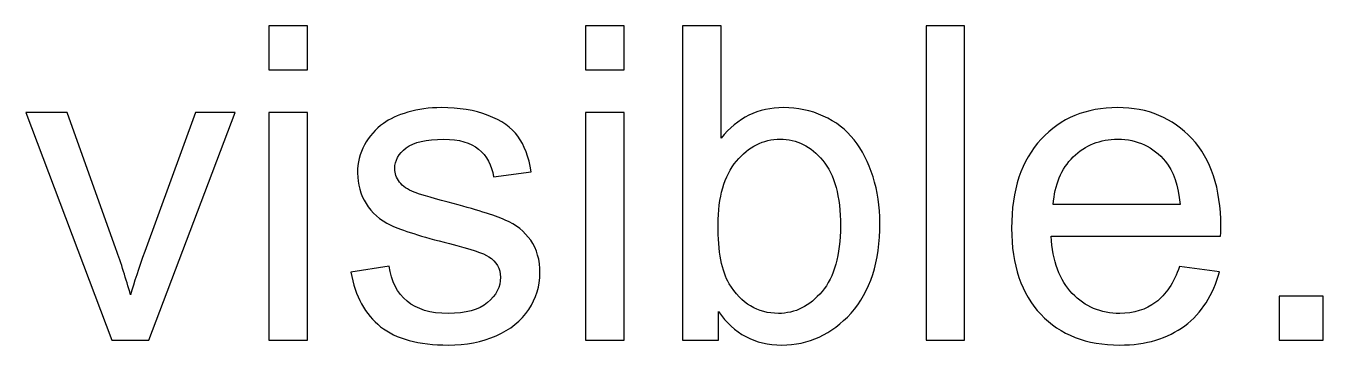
# Model space of a CAD drawing. Header units: centimetres. Extents: x -30.6 to 14.2, y -21.2 to 7.4.
# Drawn here: x -18.839 to -17.743, y 1.647 to 1.916 of the extents above; entities that cross this region are included whole.
import ezdxf

# ---------------------------------------------------------------- set-up
doc = ezdxf.new("R2010")
doc.units = ezdxf.units.CM
doc.header["$MEASUREMENT"] = 0
doc.layers.add('Layer 1', color=7, linetype='Continuous')

msp = doc.modelspace()

# ---------------------------------------------------------------- linework, layer by layer
at = {"layer": 'Layer 1'}
for points, knots in [([(-18.63331, 1.87903), (-18.63331, 1.87903), (-18.63331, 1.91607), (-18.63331, 1.91607), (-18.63331, 1.91607), (-18.63331, 1.91607), (-18.60072, 1.91607), (-18.60072, 1.91607), (-18.60072, 1.91607), (-18.60072, 1.91607), (-18.60072, 1.87903), (-18.60072, 1.87903), (-18.60072, 1.87903), (-18.60072, 1.87903), (-18.63331, 1.87903), (-18.63331, 1.87903)], [0, 0, 0, 0, 0.2, 0.2, 0.2, 0.2, 0.4, 0.4, 0.4, 0.4, 0.6, 0.6, 0.6, 0.6, 1, 1, 1, 1]), ([(-18.36581, 1.87903), (-18.36581, 1.87903), (-18.36581, 1.91607), (-18.36581, 1.91607), (-18.36581, 1.91607), (-18.36581, 1.91607), (-18.33322, 1.91607), (-18.33322, 1.91607), (-18.33322, 1.91607), (-18.33322, 1.91607), (-18.33322, 1.87903), (-18.33322, 1.87903), (-18.33322, 1.87903), (-18.33322, 1.87903), (-18.36581, 1.87903), (-18.36581, 1.87903)], [0, 0, 0, 0, 0.2, 0.2, 0.2, 0.2, 0.4, 0.4, 0.4, 0.4, 0.6, 0.6, 0.6, 0.6, 1, 1, 1, 1]), ([(-18.25352, 1.65085), (-18.25352, 1.65085), (-18.28389, 1.65085), (-18.28389, 1.65085), (-18.28389, 1.65085), (-18.28389, 1.65085), (-18.28389, 1.91607), (-18.28389, 1.91607), (-18.28389, 1.91607), (-18.28389, 1.91607), (-18.2513, 1.91607), (-18.2513, 1.91607), (-18.2513, 1.91607), (-18.2513, 1.91607), (-18.2513, 1.82143), (-18.2513, 1.82143), (-18.2513, 1.82143), (-18.23753, 1.83859), (-18.22, 1.84717), (-18.19863, 1.84717), (-18.19863, 1.84717), (-18.18684, 1.84717), (-18.17561, 1.84483), (-18.16505, 1.84007), (-18.16505, 1.84007), (-18.15449, 1.83532), (-18.14585, 1.82859), (-18.139, 1.82001), (-18.139, 1.82001), (-18.13221, 1.81137), (-18.12683, 1.80099), (-18.12301, 1.78883), (-18.12301, 1.78883), (-18.11912, 1.77673), (-18.1172, 1.7637), (-18.1172, 1.74988), (-18.1172, 1.74988), (-18.1172, 1.71703), (-18.12535, 1.6916), (-18.14159, 1.67369), (-18.14159, 1.67369), (-18.15789, 1.65573), (-18.1774, 1.64678), (-18.20018, 1.64678), (-18.20018, 1.64678), (-18.22284, 1.64678), (-18.24062, 1.65622), (-18.25352, 1.67505), (-18.25352, 1.67505), (-18.25352, 1.67505), (-18.25352, 1.65085), (-18.25352, 1.65085)], [0, 0, 0, 0, 0.0714286, 0.0714286, 0.0714286, 0.0714286, 0.1428571, 0.1428571, 0.1428571, 0.1428571, 0.2142857, 0.2142857, 0.2142857, 0.2142857, 0.2857143, 0.2857143, 0.2857143, 0.2857143, 0.3571429, 0.3571429, 0.3571429, 0.3571429, 0.4285714, 0.4285714, 0.4285714, 0.4285714, 0.5, 0.5, 0.5, 0.5, 0.5714286, 0.5714286, 0.5714286, 0.5714286, 0.6428571, 0.6428571, 0.6428571, 0.6428571, 0.7142857, 0.7142857, 0.7142857, 0.7142857, 0.7857143, 0.7857143, 0.7857143, 0.7857143, 0.8571429, 0.8571429, 0.8571429, 0.8571429, 1, 1, 1, 1]), ([(-18.07824, 1.65085), (-18.07824, 1.65085), (-18.07824, 1.91607), (-18.07824, 1.91607), (-18.07824, 1.91607), (-18.07824, 1.91607), (-18.04565, 1.91607), (-18.04565, 1.91607), (-18.04565, 1.91607), (-18.04565, 1.91607), (-18.04565, 1.65085), (-18.04565, 1.65085), (-18.04565, 1.65085), (-18.04565, 1.65085), (-18.07824, 1.65085), (-18.07824, 1.65085)], [0, 0, 0, 0, 0.2, 0.2, 0.2, 0.2, 0.4, 0.4, 0.4, 0.4, 0.6, 0.6, 0.6, 0.6, 1, 1, 1, 1]), ([(-18.76598, 1.65085), (-18.76598, 1.65085), (-18.83852, 1.8431), (-18.83852, 1.8431), (-18.83852, 1.8431), (-18.83852, 1.8431), (-18.80364, 1.8431), (-18.80364, 1.8431), (-18.80364, 1.8431), (-18.80364, 1.8431), (-18.76253, 1.72796), (-18.76253, 1.72796), (-18.76253, 1.72796), (-18.75808, 1.71555), (-18.75395, 1.70265), (-18.75018, 1.68925), (-18.75018, 1.68925), (-18.74728, 1.69938), (-18.74327, 1.71154), (-18.73802, 1.7258), (-18.73802, 1.7258), (-18.73802, 1.7258), (-18.6953, 1.8431), (-18.6953, 1.8431), (-18.6953, 1.8431), (-18.6953, 1.8431), (-18.66183, 1.8431), (-18.66183, 1.8431), (-18.66183, 1.8431), (-18.66183, 1.8431), (-18.73462, 1.65085), (-18.73462, 1.65085), (-18.73462, 1.65085), (-18.73462, 1.65085), (-18.76598, 1.65085), (-18.76598, 1.65085)], [0, 0, 0, 0, 0.1, 0.1, 0.1, 0.1, 0.2, 0.2, 0.2, 0.2, 0.3, 0.3, 0.3, 0.3, 0.4, 0.4, 0.4, 0.4, 0.5, 0.5, 0.5, 0.5, 0.6, 0.6, 0.6, 0.6, 0.7, 0.7, 0.7, 0.7, 0.8, 0.8, 0.8, 0.8, 1, 1, 1, 1]), ([(-18.63331, 1.65085), (-18.63331, 1.65085), (-18.63331, 1.8431), (-18.63331, 1.8431), (-18.63331, 1.8431), (-18.63331, 1.8431), (-18.60072, 1.8431), (-18.60072, 1.8431), (-18.60072, 1.8431), (-18.60072, 1.8431), (-18.60072, 1.65085), (-18.60072, 1.65085), (-18.60072, 1.65085), (-18.60072, 1.65085), (-18.63331, 1.65085), (-18.63331, 1.65085)], [0, 0, 0, 0, 0.2, 0.2, 0.2, 0.2, 0.4, 0.4, 0.4, 0.4, 0.6, 0.6, 0.6, 0.6, 1, 1, 1, 1]), ([(-18.56399, 1.70827), (-18.56399, 1.70827), (-18.53176, 1.71345), (-18.53176, 1.71345), (-18.53176, 1.71345), (-18.52997, 1.70055), (-18.52491, 1.69067), (-18.51663, 1.68376), (-18.51663, 1.68376), (-18.50836, 1.6769), (-18.49676, 1.67345), (-18.48194, 1.67345), (-18.48194, 1.67345), (-18.46694, 1.67345), (-18.45582, 1.67647), (-18.44854, 1.68258), (-18.44854, 1.68258), (-18.44132, 1.68863), (-18.43767, 1.69579), (-18.43767, 1.70401), (-18.43767, 1.70401), (-18.43767, 1.71135), (-18.44095, 1.71716), (-18.44743, 1.72135), (-18.44743, 1.72135), (-18.452, 1.72425), (-18.46311, 1.7279), (-18.48077, 1.7324), (-18.48077, 1.7324), (-18.5046, 1.73839), (-18.52108, 1.74358), (-18.53034, 1.74796), (-18.53034, 1.74796), (-18.53954, 1.75241), (-18.54652, 1.75846), (-18.55127, 1.76624), (-18.55127, 1.76624), (-18.55602, 1.77395), (-18.55843, 1.78253), (-18.55843, 1.79192), (-18.55843, 1.79192), (-18.55843, 1.8005), (-18.55646, 1.8084), (-18.55257, 1.81569), (-18.55257, 1.81569), (-18.54861, 1.82297), (-18.54331, 1.82902), (-18.53658, 1.83384), (-18.53658, 1.83384), (-18.53151, 1.83754), (-18.5246, 1.84069), (-18.51589, 1.84328), (-18.51589, 1.84328), (-18.50713, 1.84588), (-18.49781, 1.84717), (-18.4878, 1.84717), (-18.4878, 1.84717), (-18.47274, 1.84717), (-18.45953, 1.84501), (-18.44817, 1.84063), (-18.44817, 1.84063), (-18.43675, 1.83631), (-18.42835, 1.83038), (-18.42292, 1.82297), (-18.42292, 1.82297), (-18.41755, 1.8155), (-18.41378, 1.80556), (-18.41174, 1.79309), (-18.41174, 1.79309), (-18.41174, 1.79309), (-18.4436, 1.78865), (-18.4436, 1.78865), (-18.4436, 1.78865), (-18.44502, 1.79865), (-18.44922, 1.80649), (-18.45613, 1.81211), (-18.45613, 1.81211), (-18.46305, 1.81772), (-18.4728, 1.8205), (-18.48546, 1.8205), (-18.48546, 1.8205), (-18.50034, 1.8205), (-18.51102, 1.81803), (-18.51738, 1.81309), (-18.51738, 1.81309), (-18.52373, 1.80816), (-18.52694, 1.80235), (-18.52694, 1.79575), (-18.52694, 1.79575), (-18.52694, 1.79155), (-18.52565, 1.78772), (-18.52299, 1.78432), (-18.52299, 1.78432), (-18.52034, 1.78087), (-18.5162, 1.77797), (-18.51052, 1.77568), (-18.51052, 1.77568), (-18.50725, 1.77445), (-18.49774, 1.77167), (-18.48182, 1.76735), (-18.48182, 1.76735), (-18.45885, 1.76124), (-18.4428, 1.75617), (-18.43366, 1.75228), (-18.43366, 1.75228), (-18.42452, 1.74839), (-18.41736, 1.74265), (-18.41218, 1.73524), (-18.41218, 1.73524), (-18.40693, 1.72777), (-18.40434, 1.71851), (-18.40434, 1.7074), (-18.40434, 1.7074), (-18.40434, 1.6966), (-18.40748, 1.68641), (-18.41384, 1.67684), (-18.41384, 1.67684), (-18.4202, 1.66727), (-18.42934, 1.65986), (-18.44125, 1.65462), (-18.44125, 1.65462), (-18.45323, 1.64937), (-18.46675, 1.64678), (-18.48182, 1.64678), (-18.48182, 1.64678), (-18.50676, 1.64678), (-18.52583, 1.65196), (-18.53892, 1.66227), (-18.53892, 1.66227), (-18.55201, 1.67264), (-18.56034, 1.68795), (-18.56399, 1.70827)], [0, 0, 0, 0, 0.0294118, 0.0294118, 0.0294118, 0.0294118, 0.0588235, 0.0588235, 0.0588235, 0.0588235, 0.0882353, 0.0882353, 0.0882353, 0.0882353, 0.1176471, 0.1176471, 0.1176471, 0.1176471, 0.1470588, 0.1470588, 0.1470588, 0.1470588, 0.1764706, 0.1764706, 0.1764706, 0.1764706, 0.2058824, 0.2058824, 0.2058824, 0.2058824, 0.2352941, 0.2352941, 0.2352941, 0.2352941, 0.2647059, 0.2647059, 0.2647059, 0.2647059, 0.2941176, 0.2941176, 0.2941176, 0.2941176, 0.3235294, 0.3235294, 0.3235294, 0.3235294, 0.3529412, 0.3529412, 0.3529412, 0.3529412, 0.3823529, 0.3823529, 0.3823529, 0.3823529, 0.4117647, 0.4117647, 0.4117647, 0.4117647, 0.4411765, 0.4411765, 0.4411765, 0.4411765, 0.4705882, 0.4705882, 0.4705882, 0.4705882, 0.5, 0.5, 0.5, 0.5, 0.5294118, 0.5294118, 0.5294118, 0.5294118, 0.5588235, 0.5588235, 0.5588235, 0.5588235, 0.5882353, 0.5882353, 0.5882353, 0.5882353, 0.6176471, 0.6176471, 0.6176471, 0.6176471, 0.6470588, 0.6470588, 0.6470588, 0.6470588, 0.6764706, 0.6764706, 0.6764706, 0.6764706, 0.7058824, 0.7058824, 0.7058824, 0.7058824, 0.7352941, 0.7352941, 0.7352941, 0.7352941, 0.7647059, 0.7647059, 0.7647059, 0.7647059, 0.7941176, 0.7941176, 0.7941176, 0.7941176, 0.8235294, 0.8235294, 0.8235294, 0.8235294, 0.8529412, 0.8529412, 0.8529412, 0.8529412, 0.8823529, 0.8823529, 0.8823529, 0.8823529, 0.9117647, 0.9117647, 0.9117647, 0.9117647, 0.9411765, 0.9411765, 0.9411765, 0.9411765, 1, 1, 1, 1]), ([(-18.36581, 1.65085), (-18.36581, 1.65085), (-18.36581, 1.8431), (-18.36581, 1.8431), (-18.36581, 1.8431), (-18.36581, 1.8431), (-18.33322, 1.8431), (-18.33322, 1.8431), (-18.33322, 1.8431), (-18.33322, 1.8431), (-18.33322, 1.65085), (-18.33322, 1.65085), (-18.33322, 1.65085), (-18.33322, 1.65085), (-18.36581, 1.65085), (-18.36581, 1.65085)], [0, 0, 0, 0, 0.2, 0.2, 0.2, 0.2, 0.4, 0.4, 0.4, 0.4, 0.6, 0.6, 0.6, 0.6, 1, 1, 1, 1]), ([(-17.86408, 1.71308), (-17.86408, 1.71308), (-17.83038, 1.70864), (-17.83038, 1.70864), (-17.83038, 1.70864), (-17.83562, 1.68906), (-17.84544, 1.67382), (-17.85976, 1.66301), (-17.85976, 1.66301), (-17.87408, 1.65221), (-17.89236, 1.64678), (-17.91465, 1.64678), (-17.91465, 1.64678), (-17.94267, 1.64678), (-17.9649, 1.65542), (-17.98132, 1.6727), (-17.98132, 1.6727), (-17.99774, 1.68993), (-18.00595, 1.71419), (-18.00595, 1.74537), (-18.00595, 1.74537), (-18.00595, 1.7776), (-17.99768, 1.80266), (-17.98107, 1.82044), (-17.98107, 1.82044), (-17.96447, 1.83828), (-17.94292, 1.84717), (-17.91644, 1.84717), (-17.91644, 1.84717), (-17.89082, 1.84717), (-17.86989, 1.83847), (-17.85365, 1.821), (-17.85365, 1.821), (-17.83741, 1.80352), (-17.82926, 1.77895), (-17.82926, 1.74728), (-17.82926, 1.74728), (-17.82926, 1.74537), (-17.82933, 1.74247), (-17.82945, 1.73864), (-17.82945, 1.73864), (-17.82945, 1.73864), (-17.97262, 1.73864), (-17.97262, 1.73864), (-17.97262, 1.73864), (-17.97138, 1.71759), (-17.96546, 1.70141), (-17.95471, 1.69024), (-17.95471, 1.69024), (-17.94403, 1.67906), (-17.93064, 1.67345), (-17.91465, 1.67345), (-17.91465, 1.67345), (-17.90273, 1.67345), (-17.89254, 1.67659), (-17.88415, 1.68289), (-17.88415, 1.68289), (-17.87569, 1.68919), (-17.86902, 1.69925), (-17.86408, 1.71308)], [0, 0, 0, 0, 0.0625, 0.0625, 0.0625, 0.0625, 0.125, 0.125, 0.125, 0.125, 0.1875, 0.1875, 0.1875, 0.1875, 0.25, 0.25, 0.25, 0.25, 0.3125, 0.3125, 0.3125, 0.3125, 0.375, 0.375, 0.375, 0.375, 0.4375, 0.4375, 0.4375, 0.4375, 0.5, 0.5, 0.5, 0.5, 0.5625, 0.5625, 0.5625, 0.5625, 0.625, 0.625, 0.625, 0.625, 0.6875, 0.6875, 0.6875, 0.6875, 0.75, 0.75, 0.75, 0.75, 0.8125, 0.8125, 0.8125, 0.8125, 0.875, 0.875, 0.875, 0.875, 1, 1, 1, 1]), ([(-18.25389, 1.74839), (-18.25389, 1.72543), (-18.25074, 1.70882), (-18.2445, 1.69857), (-18.2445, 1.69857), (-18.23426, 1.68184), (-18.22043, 1.67345), (-18.20296, 1.67345), (-18.20296, 1.67345), (-18.18869, 1.67345), (-18.17641, 1.67962), (-18.1661, 1.69197), (-18.1661, 1.69197), (-18.15573, 1.70431), (-18.15054, 1.72271), (-18.15054, 1.74716), (-18.15054, 1.74716), (-18.15054, 1.77222), (-18.15548, 1.79068), (-18.16542, 1.8026), (-18.16542, 1.8026), (-18.17536, 1.81451), (-18.1874, 1.8205), (-18.20147, 1.8205), (-18.20147, 1.8205), (-18.21574, 1.8205), (-18.22802, 1.81433), (-18.23833, 1.80198), (-18.23833, 1.80198), (-18.2487, 1.78963), (-18.25389, 1.77179), (-18.25389, 1.74839)], [0, 0, 0, 0, 0.1111111, 0.1111111, 0.1111111, 0.1111111, 0.2222222, 0.2222222, 0.2222222, 0.2222222, 0.3333333, 0.3333333, 0.3333333, 0.3333333, 0.4444444, 0.4444444, 0.4444444, 0.4444444, 0.5555556, 0.5555556, 0.5555556, 0.5555556, 0.6666667, 0.6666667, 0.6666667, 0.6666667, 0.7777778, 0.7777778, 0.7777778, 0.7777778, 1, 1, 1, 1]), ([(-17.97076, 1.76531), (-17.97076, 1.76531), (-17.86371, 1.76531), (-17.86371, 1.76531), (-17.86371, 1.76531), (-17.86513, 1.78148), (-17.86927, 1.79359), (-17.876, 1.80167), (-17.876, 1.80167), (-17.88631, 1.81421), (-17.89977, 1.8205), (-17.91625, 1.8205), (-17.91625, 1.8205), (-17.93119, 1.8205), (-17.94372, 1.8155), (-17.95391, 1.8055), (-17.95391, 1.8055), (-17.96404, 1.7955), (-17.96965, 1.7821), (-17.97076, 1.76531)], [0, 0, 0, 0, 0.1666667, 0.1666667, 0.1666667, 0.1666667, 0.3333333, 0.3333333, 0.3333333, 0.3333333, 0.5, 0.5, 0.5, 0.5, 0.6666667, 0.6666667, 0.6666667, 0.6666667, 1, 1, 1, 1]), ([(-17.77993, 1.65085), (-17.77993, 1.65085), (-17.77993, 1.68789), (-17.77993, 1.68789), (-17.77993, 1.68789), (-17.77993, 1.68789), (-17.74289, 1.68789), (-17.74289, 1.68789), (-17.74289, 1.68789), (-17.74289, 1.68789), (-17.74289, 1.65085), (-17.74289, 1.65085), (-17.74289, 1.65085), (-17.74289, 1.65085), (-17.77993, 1.65085), (-17.77993, 1.65085)], [0, 0, 0, 0, 0.2, 0.2, 0.2, 0.2, 0.4, 0.4, 0.4, 0.4, 0.6, 0.6, 0.6, 0.6, 1, 1, 1, 1])]:
    msp.add_open_spline(points, degree=3, knots=knots, dxfattribs=at)

doc.saveas('drawing.dxf')
